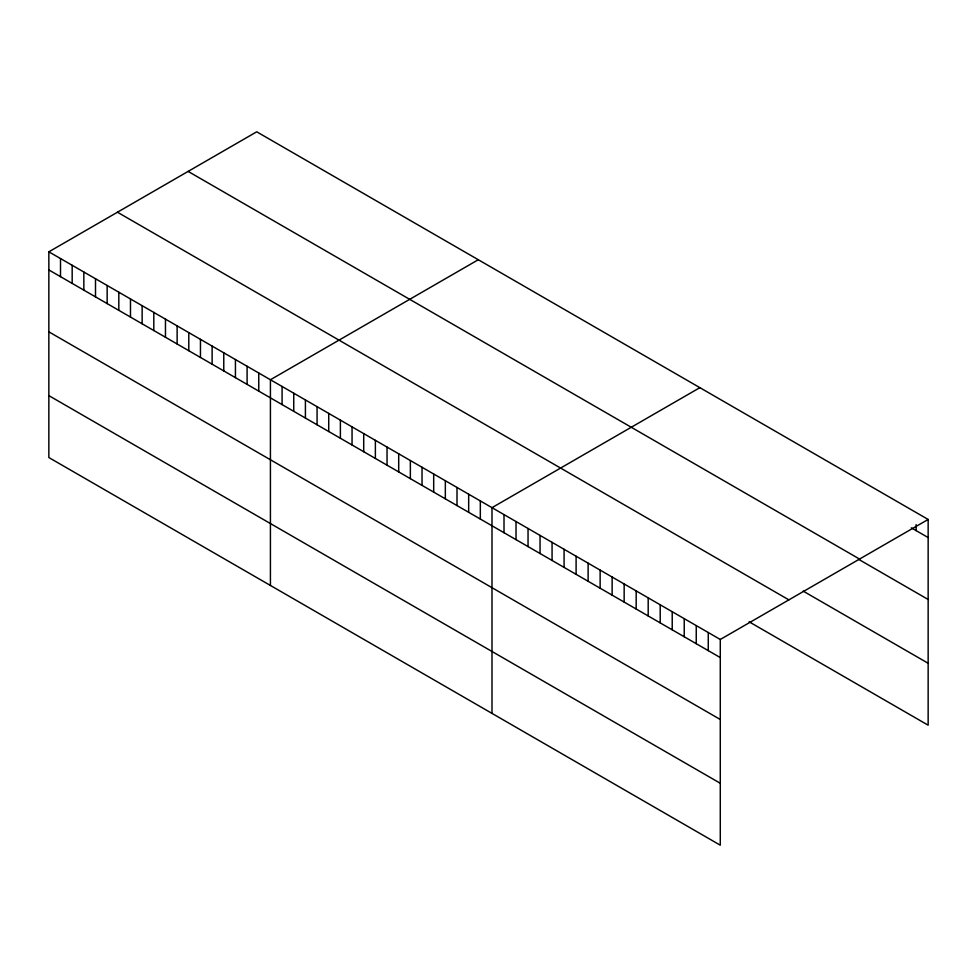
<?xml version="1.0" encoding="UTF-8"?>
<svg xmlns="http://www.w3.org/2000/svg" width="977" height="977" viewBox="0 0 977 977"><rect width="100%" height="100%" fill="white"/><g stroke="black" fill="none" stroke-linecap="round" stroke-linejoin="round"><path stroke-width="1.47" d="M48.85 251.822L720.281 639.471L720.281 845.19L48.85 457.541L48.85 251.822L256.719 131.81L928.15 519.459L928.15 725.178L749.127 621.812M478.29 259.735L270.421 379.748L270.421 585.467M699.862 387.661L491.993 507.674L491.993 713.393M720.281 639.471L928.15 519.459M911.333 527.849L928.15 537.558M188.121 171.415L859.552 559.064M858.465 559.235L928.15 599.475M803.192 591.122L928.15 663.261M117.448 212.217L788.879 599.866M48.85 269.933L720.281 657.57M48.85 331.838L720.281 719.487M48.85 395.624L720.281 783.273M916.133 524.588L916.133 530.621M708.264 632.534L708.264 650.633M696.247 625.598L696.247 643.696M684.23 618.661L684.23 636.76M672.225 611.724L672.225 629.823M660.208 604.787L660.208 622.886M648.191 597.851L648.191 615.95M636.174 590.914L636.174 609.013M624.156 583.977L624.156 602.076M612.139 577.041L612.139 595.14M600.134 570.104L600.134 588.203M588.117 563.167L588.117 581.266M576.1 556.231L576.1 574.329M564.083 549.294L564.083 567.393M552.066 542.357L552.066 560.456M540.049 535.42L540.049 553.519M528.044 528.484L528.044 546.583M516.027 521.547L516.027 539.646M504.01 514.61L504.01 532.709M480.33 500.932L480.33 519.043M468.667 494.203L468.667 512.314M457.004 487.474L457.004 505.573M445.341 480.745L445.341 498.844M433.69 474.004L433.69 492.115M422.027 467.275L422.027 485.374M410.364 460.546L410.364 478.645M398.701 453.804L398.701 471.915M387.039 447.075L387.039 465.174M375.376 440.346L375.376 458.445M363.713 433.605L363.713 451.716M352.05 426.876L352.05 444.975M340.387 420.147L340.387 438.246M328.724 413.418L328.724 431.516M317.073 406.676L317.073 424.787M305.41 399.947L305.41 418.046M293.747 393.218L293.747 411.317M282.084 386.477L282.084 404.588M258.758 373.019L258.758 391.118M247.096 366.277L247.096 384.388M235.433 359.548L235.433 377.647M223.77 352.819L223.77 370.918M212.119 346.078L212.119 364.189M200.456 339.349L200.456 357.46M188.793 332.62L188.793 350.719M177.13 325.891L177.13 343.989M165.467 319.149L165.467 337.26M153.804 312.42L153.804 330.519M142.141 305.691L142.141 323.79M130.478 298.95L130.478 317.061M118.815 292.221L118.815 310.32M107.152 285.492L107.152 303.591M95.502 278.75L95.502 296.861M83.839 272.021L83.839 290.12M72.176 265.292L72.176 283.391M60.513 258.563L60.513 276.662"/></g></svg>
